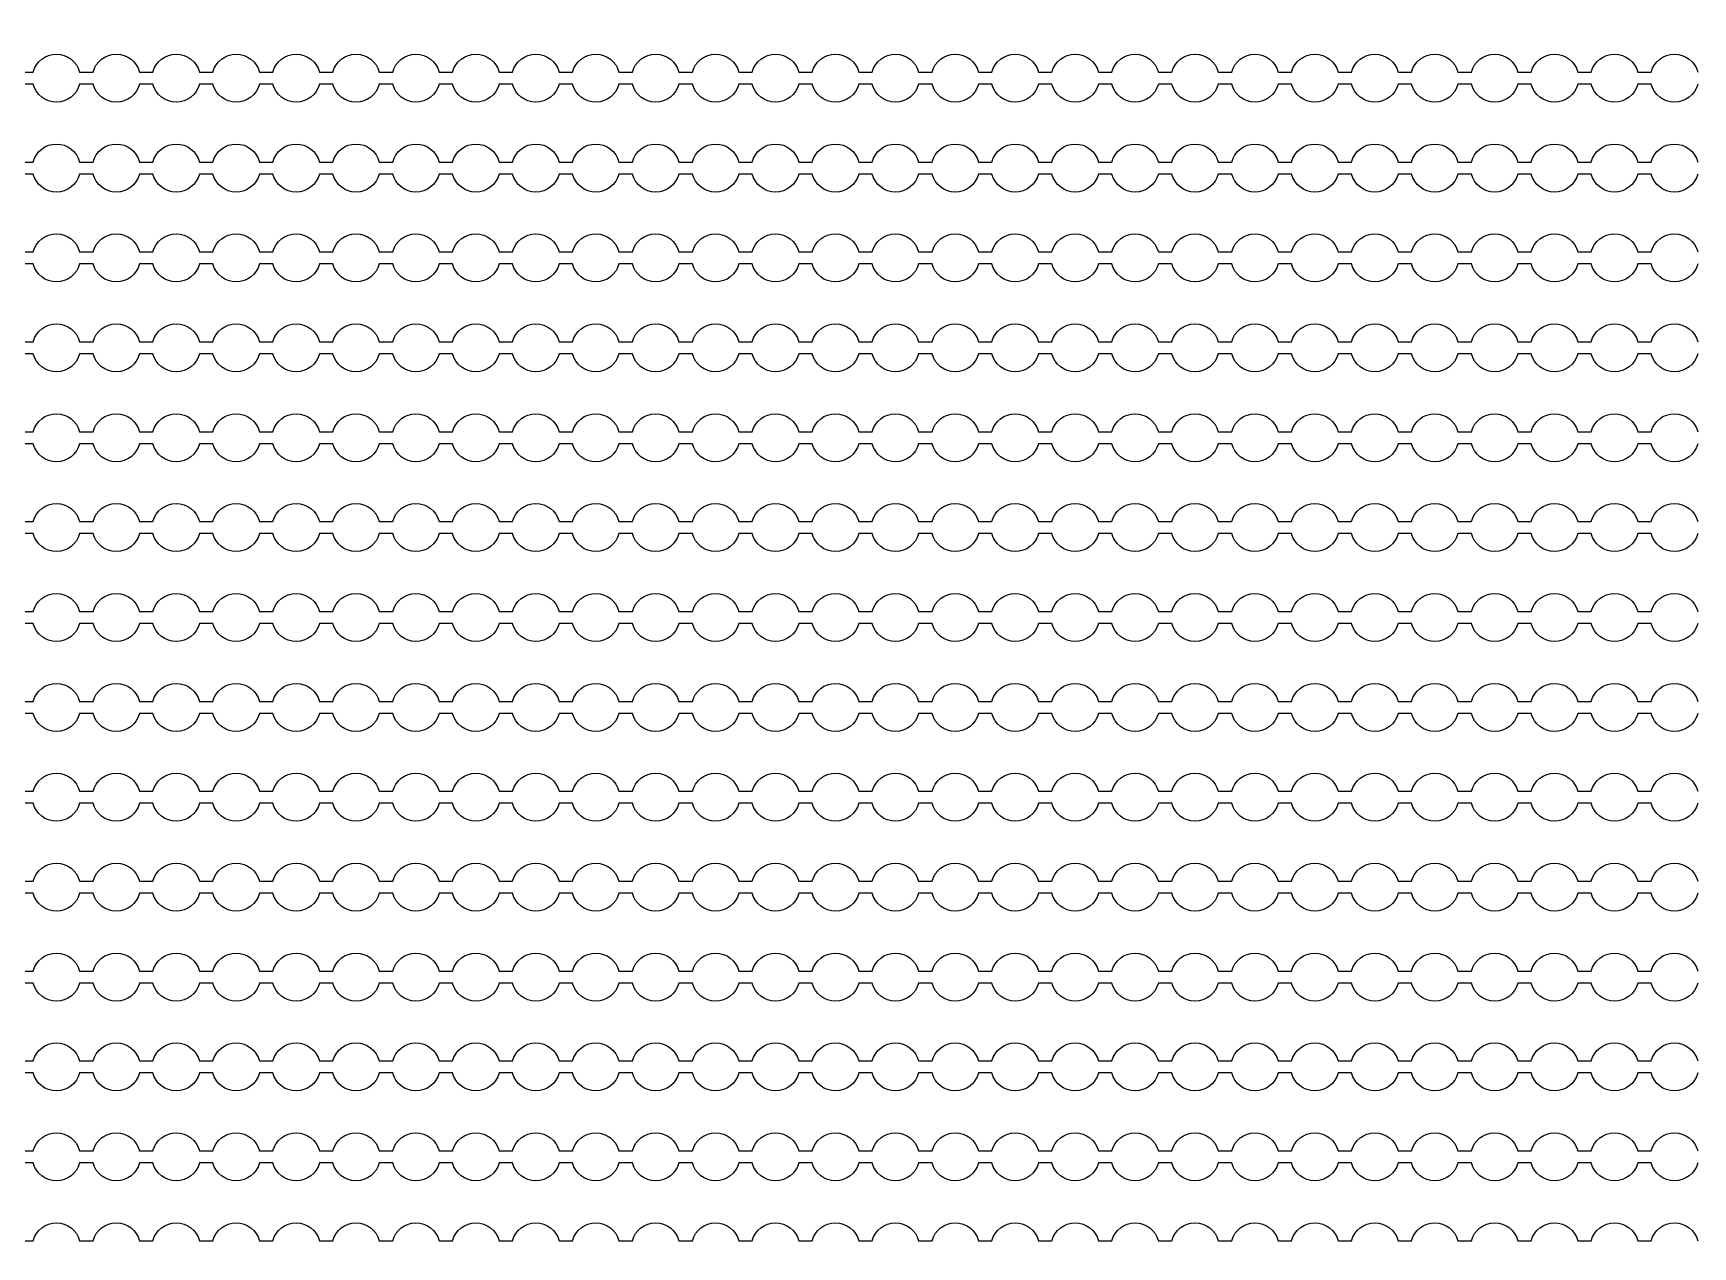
# Model space of a CAD drawing. Extents: x 4056 to 105656, y 4120 to 105720.
# Drawn here: x 65508 to 66892, y 58034 to 59046 of the extents above; entities that cross this region are included whole.
import ezdxf

# ---------------------------------------------------------------- set-up
doc = ezdxf.new("R2010")
doc.units = 13
doc.header["$MEASUREMENT"] = 0
doc.layers.add('Main Layer', color=7, linetype='Continuous', lineweight=0)

msp = doc.modelspace()

# ---------------------------------------------------------------- linework, layer by layer
for points in [[(65496.5, 59013.9), (65507.7, 59013.9, -0.774597), (65546.5, 59013.9), (65557.7, 59013.9, -0.774597), (65596.5, 59013.9), (65607.7, 59013.9, -0.774597), (65646.5, 59013.9), (65657.7, 59013.9, -0.774597), (65696.5, 59013.9), (65707.7, 59013.9, -0.774597), (65746.5, 59013.9), (65757.7, 59013.9, -0.774597), (65796.5, 59013.9), (65807.7, 59013.9, -0.774597), (65846.5, 59013.9), (65857.7, 59013.9, -0.774597), (65896.5, 59013.9), (65907.7, 59013.9, -0.774597), (65946.5, 59013.9), (65957.7, 59013.9, -0.774597), (65996.5, 59013.9), (66007.7, 59013.9, -0.774597), (66046.5, 59013.9), (66057.7, 59013.9, -0.774597), (66096.5, 59013.9), (66107.7, 59013.9, -0.774597), (66146.5, 59013.9), (66157.7, 59013.9, -0.774597), (66196.5, 59013.9), (66207.7, 59013.9, -0.774597), (66246.5, 59013.9), (66257.7, 59013.9, -0.774597), (66296.5, 59013.9), (66307.7, 59013.9, -0.774597), (66346.5, 59013.9), (66357.7, 59013.9, -0.774597), (66396.5, 59013.9), (66407.7, 59013.9, -0.774597), (66446.5, 59013.9), (66457.7, 59013.9, -0.774597), (66496.5, 59013.9), (66507.7, 59013.9, -0.774597), (66546.5, 59013.9), (66557.7, 59013.9, -0.774597), (66596.5, 59013.9), (66607.7, 59013.9, -0.774597), (66646.5, 59013.9), (66657.7, 59013.9, -0.774597), (66696.5, 59013.9), (66707.7, 59013.9, -0.774597), (66746.5, 59013.9), (66757.7, 59013.9, -0.774597), (66796.5, 59013.9), (66807.7, 59013.9, -0.774597), (66846.5, 59013.9), (66857.7, 59013.9, -0.774597), (66896.5, 59013.9)], [(66896.5, 59003.9, -0.774597), (66857.7, 59003.9), (66846.5, 59003.9, -0.774597), (66807.7, 59003.9), (66796.5, 59003.9, -0.774597), (66757.7, 59003.9), (66746.5, 59003.9, -0.774597), (66707.7, 59003.9), (66696.5, 59003.9, -0.774597), (66657.7, 59003.9), (66646.5, 59003.9, -0.774597), (66607.7, 59003.9), (66596.5, 59003.9, -0.774597), (66557.7, 59003.9), (66546.5, 59003.9, -0.774597), (66507.7, 59003.9), (66496.5, 59003.9, -0.774597), (66457.7, 59003.9), (66446.5, 59003.9, -0.774597), (66407.7, 59003.9), (66396.5, 59003.9, -0.774597), (66357.7, 59003.9), (66346.5, 59003.9, -0.774597), (66307.7, 59003.9), (66296.5, 59003.9, -0.774597), (66257.7, 59003.9), (66246.5, 59003.9, -0.774597), (66207.7, 59003.9), (66196.5, 59003.9, -0.774597), (66157.7, 59003.9), (66146.5, 59003.9, -0.774597), (66107.7, 59003.9), (66096.5, 59003.9, -0.774597), (66057.7, 59003.9), (66046.5, 59003.9, -0.774597), (66007.7, 59003.9), (65996.5, 59003.9, -0.774597), (65957.7, 59003.9), (65946.5, 59003.9, -0.774597), (65907.7, 59003.9), (65896.5, 59003.9, -0.774597), (65857.7, 59003.9), (65846.5, 59003.9, -0.774597), (65807.7, 59003.9), (65796.5, 59003.9, -0.774597), (65757.7, 59003.9), (65746.5, 59003.9, -0.774597), (65707.7, 59003.9), (65696.5, 59003.9, -0.774597), (65657.7, 59003.9), (65646.5, 59003.9, -0.774597), (65607.7, 59003.9), (65596.5, 59003.9, -0.774597), (65557.7, 59003.9), (65546.5, 59003.9, -0.774597), (65507.7, 59003.9), (65496.5, 59003.9, -0.774597)], [(65496.5, 58938.9), (65507.7, 58938.9, -0.774597), (65546.5, 58938.9), (65557.7, 58938.9, -0.774597), (65596.5, 58938.9), (65607.7, 58938.9, -0.774597), (65646.5, 58938.9), (65657.7, 58938.9, -0.774597), (65696.5, 58938.9), (65707.7, 58938.9, -0.774597), (65746.5, 58938.9), (65757.7, 58938.9, -0.774597), (65796.5, 58938.9), (65807.7, 58938.9, -0.774597), (65846.5, 58938.9), (65857.7, 58938.9, -0.774597), (65896.5, 58938.9), (65907.7, 58938.9, -0.774597), (65946.5, 58938.9), (65957.7, 58938.9, -0.774597), (65996.5, 58938.9), (66007.7, 58938.9, -0.774597), (66046.5, 58938.9), (66057.7, 58938.9, -0.774597), (66096.5, 58938.9), (66107.7, 58938.9, -0.774597), (66146.5, 58938.9), (66157.7, 58938.9, -0.774597), (66196.5, 58938.9), (66207.7, 58938.9, -0.774597), (66246.5, 58938.9), (66257.7, 58938.9, -0.774597), (66296.5, 58938.9), (66307.7, 58938.9, -0.774597), (66346.5, 58938.9), (66357.7, 58938.9, -0.774597), (66396.5, 58938.9), (66407.7, 58938.9, -0.774597), (66446.5, 58938.9), (66457.7, 58938.9, -0.774597), (66496.5, 58938.9), (66507.7, 58938.9, -0.774597), (66546.5, 58938.9), (66557.7, 58938.9, -0.774597), (66596.5, 58938.9), (66607.7, 58938.9, -0.774597), (66646.5, 58938.9), (66657.7, 58938.9, -0.774597), (66696.5, 58938.9), (66707.7, 58938.9, -0.774597), (66746.5, 58938.9), (66757.7, 58938.9, -0.774597), (66796.5, 58938.9), (66807.7, 58938.9, -0.774597), (66846.5, 58938.9), (66857.7, 58938.9, -0.774597), (66896.5, 58938.9)], [(66896.5, 58928.9, -0.774597), (66857.7, 58928.9), (66846.5, 58928.9, -0.774597), (66807.7, 58928.9), (66796.5, 58928.9, -0.774597), (66757.7, 58928.9), (66746.5, 58928.9, -0.774597), (66707.7, 58928.9), (66696.5, 58928.9, -0.774597), (66657.7, 58928.9), (66646.5, 58928.9, -0.774597), (66607.7, 58928.9), (66596.5, 58928.9, -0.774597), (66557.7, 58928.9), (66546.5, 58928.9, -0.774597), (66507.7, 58928.9), (66496.5, 58928.9, -0.774597), (66457.7, 58928.9), (66446.5, 58928.9, -0.774597), (66407.7, 58928.9), (66396.5, 58928.9, -0.774597), (66357.7, 58928.9), (66346.5, 58928.9, -0.774597), (66307.7, 58928.9), (66296.5, 58928.9, -0.774597), (66257.7, 58928.9), (66246.5, 58928.9, -0.774597), (66207.7, 58928.9), (66196.5, 58928.9, -0.774597), (66157.7, 58928.9), (66146.5, 58928.9, -0.774597), (66107.7, 58928.9), (66096.5, 58928.9, -0.774597), (66057.7, 58928.9), (66046.5, 58928.9, -0.774597), (66007.7, 58928.9), (65996.5, 58928.9, -0.774597), (65957.7, 58928.9), (65946.5, 58928.9, -0.774597), (65907.7, 58928.9), (65896.5, 58928.9, -0.774597), (65857.7, 58928.9), (65846.5, 58928.9, -0.774597), (65807.7, 58928.9), (65796.5, 58928.9, -0.774597), (65757.7, 58928.9), (65746.5, 58928.9, -0.774597), (65707.7, 58928.9), (65696.5, 58928.9, -0.774597), (65657.7, 58928.9), (65646.5, 58928.9, -0.774597), (65607.7, 58928.9), (65596.5, 58928.9, -0.774597), (65557.7, 58928.9), (65546.5, 58928.9, -0.774597), (65507.7, 58928.9), (65496.5, 58928.9, -0.774597)], [(65496.5, 58863.9), (65507.7, 58863.9, -0.774597), (65546.5, 58863.9), (65557.7, 58863.9, -0.774597), (65596.5, 58863.9), (65607.7, 58863.9, -0.774597), (65646.5, 58863.9), (65657.7, 58863.9, -0.774597), (65696.5, 58863.9), (65707.7, 58863.9, -0.774597), (65746.5, 58863.9), (65757.7, 58863.9, -0.774597), (65796.5, 58863.9), (65807.7, 58863.9, -0.774597), (65846.5, 58863.9), (65857.7, 58863.9, -0.774597), (65896.5, 58863.9), (65907.7, 58863.9, -0.774597), (65946.5, 58863.9), (65957.7, 58863.9, -0.774597), (65996.5, 58863.9), (66007.7, 58863.9, -0.774597), (66046.5, 58863.9), (66057.7, 58863.9, -0.774597), (66096.5, 58863.9), (66107.7, 58863.9, -0.774597), (66146.5, 58863.9), (66157.7, 58863.9, -0.774597), (66196.5, 58863.9), (66207.7, 58863.9, -0.774597), (66246.5, 58863.9), (66257.7, 58863.9, -0.774597), (66296.5, 58863.9), (66307.7, 58863.9, -0.774597), (66346.5, 58863.9), (66357.7, 58863.9, -0.774597), (66396.5, 58863.9), (66407.7, 58863.9, -0.774597), (66446.5, 58863.9), (66457.7, 58863.9, -0.774597), (66496.5, 58863.9), (66507.7, 58863.9, -0.774597), (66546.5, 58863.9), (66557.7, 58863.9, -0.774597), (66596.5, 58863.9), (66607.7, 58863.9, -0.774597), (66646.5, 58863.9), (66657.7, 58863.9, -0.774597), (66696.5, 58863.9), (66707.7, 58863.9, -0.774597), (66746.5, 58863.9), (66757.7, 58863.9, -0.774597), (66796.5, 58863.9), (66807.7, 58863.9, -0.774597), (66846.5, 58863.9), (66857.7, 58863.9, -0.774597), (66896.5, 58863.9)], [(66896.5, 58853.9, -0.774597), (66857.7, 58853.9), (66846.5, 58853.9, -0.774597), (66807.7, 58853.9), (66796.5, 58853.9, -0.774597), (66757.7, 58853.9), (66746.5, 58853.9, -0.774597), (66707.7, 58853.9), (66696.5, 58853.9, -0.774597), (66657.7, 58853.9), (66646.5, 58853.9, -0.774597), (66607.7, 58853.9), (66596.5, 58853.9, -0.774597), (66557.7, 58853.9), (66546.5, 58853.9, -0.774597), (66507.7, 58853.9), (66496.5, 58853.9, -0.774597), (66457.7, 58853.9), (66446.5, 58853.9, -0.774597), (66407.7, 58853.9), (66396.5, 58853.9, -0.774597), (66357.7, 58853.9), (66346.5, 58853.9, -0.774597), (66307.7, 58853.9), (66296.5, 58853.9, -0.774597), (66257.7, 58853.9), (66246.5, 58853.9, -0.774597), (66207.7, 58853.9), (66196.5, 58853.9, -0.774597), (66157.7, 58853.9), (66146.5, 58853.9, -0.774597), (66107.7, 58853.9), (66096.5, 58853.9, -0.774597), (66057.7, 58853.9), (66046.5, 58853.9, -0.774597), (66007.7, 58853.9), (65996.5, 58853.9, -0.774597), (65957.7, 58853.9), (65946.5, 58853.9, -0.774597), (65907.7, 58853.9), (65896.5, 58853.9, -0.774597), (65857.7, 58853.9), (65846.5, 58853.9, -0.774597), (65807.7, 58853.9), (65796.5, 58853.9, -0.774597), (65757.7, 58853.9), (65746.5, 58853.9, -0.774597), (65707.7, 58853.9), (65696.5, 58853.9, -0.774597), (65657.7, 58853.9), (65646.5, 58853.9, -0.774597), (65607.7, 58853.9), (65596.5, 58853.9, -0.774597), (65557.7, 58853.9), (65546.5, 58853.9, -0.774597), (65507.7, 58853.9), (65496.5, 58853.9, -0.774597)], [(65496.5, 58788.9), (65507.7, 58788.9, -0.774597), (65546.5, 58788.9), (65557.7, 58788.9, -0.774597), (65596.5, 58788.9), (65607.7, 58788.9, -0.774597), (65646.5, 58788.9), (65657.7, 58788.9, -0.774597), (65696.5, 58788.9), (65707.7, 58788.9, -0.774597), (65746.5, 58788.9), (65757.7, 58788.9, -0.774597), (65796.5, 58788.9), (65807.7, 58788.9, -0.774597), (65846.5, 58788.9), (65857.7, 58788.9, -0.774597), (65896.5, 58788.9), (65907.7, 58788.9, -0.774597), (65946.5, 58788.9), (65957.7, 58788.9, -0.774597), (65996.5, 58788.9), (66007.7, 58788.9, -0.774597), (66046.5, 58788.9), (66057.7, 58788.9, -0.774597), (66096.5, 58788.9), (66107.7, 58788.9, -0.774597), (66146.5, 58788.9), (66157.7, 58788.9, -0.774597), (66196.5, 58788.9), (66207.7, 58788.9, -0.774597), (66246.5, 58788.9), (66257.7, 58788.9, -0.774597), (66296.5, 58788.9), (66307.7, 58788.9, -0.774597), (66346.5, 58788.9), (66357.7, 58788.9, -0.774597), (66396.5, 58788.9), (66407.7, 58788.9, -0.774597), (66446.5, 58788.9), (66457.7, 58788.9, -0.774597), (66496.5, 58788.9), (66507.7, 58788.9, -0.774597), (66546.5, 58788.9), (66557.7, 58788.9, -0.774597), (66596.5, 58788.9), (66607.7, 58788.9, -0.774597), (66646.5, 58788.9), (66657.7, 58788.9, -0.774597), (66696.5, 58788.9), (66707.7, 58788.9, -0.774597), (66746.5, 58788.9), (66757.7, 58788.9, -0.774597), (66796.5, 58788.9), (66807.7, 58788.9, -0.774597), (66846.5, 58788.9), (66857.7, 58788.9, -0.774597), (66896.5, 58788.9)], [(66896.5, 58778.9, -0.774597), (66857.7, 58778.9), (66846.5, 58778.9, -0.774597), (66807.7, 58778.9), (66796.5, 58778.9, -0.774597), (66757.7, 58778.9), (66746.5, 58778.9, -0.774597), (66707.7, 58778.9), (66696.5, 58778.9, -0.774597), (66657.7, 58778.9), (66646.5, 58778.9, -0.774597), (66607.7, 58778.9), (66596.5, 58778.9, -0.774597), (66557.7, 58778.9), (66546.5, 58778.9, -0.774597), (66507.7, 58778.9), (66496.5, 58778.9, -0.774597), (66457.7, 58778.9), (66446.5, 58778.9, -0.774597), (66407.7, 58778.9), (66396.5, 58778.9, -0.774597), (66357.7, 58778.9), (66346.5, 58778.9, -0.774597), (66307.7, 58778.9), (66296.5, 58778.9, -0.774597), (66257.7, 58778.9), (66246.5, 58778.9, -0.774597), (66207.7, 58778.9), (66196.5, 58778.9, -0.774597), (66157.7, 58778.9), (66146.5, 58778.9, -0.774597), (66107.7, 58778.9), (66096.5, 58778.9, -0.774597), (66057.7, 58778.9), (66046.5, 58778.9, -0.774597), (66007.7, 58778.9), (65996.5, 58778.9, -0.774597), (65957.7, 58778.9), (65946.5, 58778.9, -0.774597), (65907.7, 58778.9), (65896.5, 58778.9, -0.774597), (65857.7, 58778.9), (65846.5, 58778.9, -0.774597), (65807.7, 58778.9), (65796.5, 58778.9, -0.774597), (65757.7, 58778.9), (65746.5, 58778.9, -0.774597), (65707.7, 58778.9), (65696.5, 58778.9, -0.774597), (65657.7, 58778.9), (65646.5, 58778.9, -0.774597), (65607.7, 58778.9), (65596.5, 58778.9, -0.774597), (65557.7, 58778.9), (65546.5, 58778.9, -0.774597), (65507.7, 58778.9), (65496.5, 58778.9, -0.774597)], [(65496.5, 58713.9), (65507.7, 58713.9, -0.774597), (65546.5, 58713.9), (65557.7, 58713.9, -0.774597), (65596.5, 58713.9), (65607.7, 58713.9, -0.774597), (65646.5, 58713.9), (65657.7, 58713.9, -0.774597), (65696.5, 58713.9), (65707.7, 58713.9, -0.774597), (65746.5, 58713.9), (65757.7, 58713.9, -0.774597), (65796.5, 58713.9), (65807.7, 58713.9, -0.774597), (65846.5, 58713.9), (65857.7, 58713.9, -0.774597), (65896.5, 58713.9), (65907.7, 58713.9, -0.774597), (65946.5, 58713.9), (65957.7, 58713.9, -0.774597), (65996.5, 58713.9), (66007.7, 58713.9, -0.774597), (66046.5, 58713.9), (66057.7, 58713.9, -0.774597), (66096.5, 58713.9), (66107.7, 58713.9, -0.774597), (66146.5, 58713.9), (66157.7, 58713.9, -0.774597), (66196.5, 58713.9), (66207.7, 58713.9, -0.774597), (66246.5, 58713.9), (66257.7, 58713.9, -0.774597), (66296.5, 58713.9), (66307.7, 58713.9, -0.774597), (66346.5, 58713.9), (66357.7, 58713.9, -0.774597), (66396.5, 58713.9), (66407.7, 58713.9, -0.774597), (66446.5, 58713.9), (66457.7, 58713.9, -0.774597), (66496.5, 58713.9), (66507.7, 58713.9, -0.774597), (66546.5, 58713.9), (66557.7, 58713.9, -0.774597), (66596.5, 58713.9), (66607.7, 58713.9, -0.774597), (66646.5, 58713.9), (66657.7, 58713.9, -0.774597), (66696.5, 58713.9), (66707.7, 58713.9, -0.774597), (66746.5, 58713.9), (66757.7, 58713.9, -0.774597), (66796.5, 58713.9), (66807.7, 58713.9, -0.774597), (66846.5, 58713.9), (66857.7, 58713.9, -0.774597), (66896.5, 58713.9)], [(66896.5, 58703.9, -0.774597), (66857.7, 58703.9), (66846.5, 58703.9, -0.774597), (66807.7, 58703.9), (66796.5, 58703.9, -0.774597), (66757.7, 58703.9), (66746.5, 58703.9, -0.774597), (66707.7, 58703.9), (66696.5, 58703.9, -0.774597), (66657.7, 58703.9), (66646.5, 58703.9, -0.774597), (66607.7, 58703.9), (66596.5, 58703.9, -0.774597), (66557.7, 58703.9), (66546.5, 58703.9, -0.774597), (66507.7, 58703.9), (66496.5, 58703.9, -0.774597), (66457.7, 58703.9), (66446.5, 58703.9, -0.774597), (66407.7, 58703.9), (66396.5, 58703.9, -0.774597), (66357.7, 58703.9), (66346.5, 58703.9, -0.774597), (66307.7, 58703.9), (66296.5, 58703.9, -0.774597), (66257.7, 58703.9), (66246.5, 58703.9, -0.774597), (66207.7, 58703.9), (66196.5, 58703.9, -0.774597), (66157.7, 58703.9), (66146.5, 58703.9, -0.774597), (66107.7, 58703.9), (66096.5, 58703.9, -0.774597), (66057.7, 58703.9), (66046.5, 58703.9, -0.774597), (66007.7, 58703.9), (65996.5, 58703.9, -0.774597), (65957.7, 58703.9), (65946.5, 58703.9, -0.774597), (65907.7, 58703.9), (65896.5, 58703.9, -0.774597), (65857.7, 58703.9), (65846.5, 58703.9, -0.774597), (65807.7, 58703.9), (65796.5, 58703.9, -0.774597), (65757.7, 58703.9), (65746.5, 58703.9, -0.774597), (65707.7, 58703.9), (65696.5, 58703.9, -0.774597), (65657.7, 58703.9), (65646.5, 58703.9, -0.774597), (65607.7, 58703.9), (65596.5, 58703.9, -0.774597), (65557.7, 58703.9), (65546.5, 58703.9, -0.774597), (65507.7, 58703.9), (65496.5, 58703.9, -0.774597)], [(65496.5, 58638.9), (65507.7, 58638.9, -0.774597), (65546.5, 58638.9), (65557.7, 58638.9, -0.774597), (65596.5, 58638.9), (65607.7, 58638.9, -0.774597), (65646.5, 58638.9), (65657.7, 58638.9, -0.774597), (65696.5, 58638.9), (65707.7, 58638.9, -0.774597), (65746.5, 58638.9), (65757.7, 58638.9, -0.774597), (65796.5, 58638.9), (65807.7, 58638.9, -0.774597), (65846.5, 58638.9), (65857.7, 58638.9, -0.774597), (65896.5, 58638.9), (65907.7, 58638.9, -0.774597), (65946.5, 58638.9), (65957.7, 58638.9, -0.774597), (65996.5, 58638.9), (66007.7, 58638.9, -0.774597), (66046.5, 58638.9), (66057.7, 58638.9, -0.774597), (66096.5, 58638.9), (66107.7, 58638.9, -0.774597), (66146.5, 58638.9), (66157.7, 58638.9, -0.774597), (66196.5, 58638.9), (66207.7, 58638.9, -0.774597), (66246.5, 58638.9), (66257.7, 58638.9, -0.774597), (66296.5, 58638.9), (66307.7, 58638.9, -0.774597), (66346.5, 58638.9), (66357.7, 58638.9, -0.774597), (66396.5, 58638.9), (66407.7, 58638.9, -0.774597), (66446.5, 58638.9), (66457.7, 58638.9, -0.774597), (66496.5, 58638.9), (66507.7, 58638.9, -0.774597), (66546.5, 58638.9), (66557.7, 58638.9, -0.774597), (66596.5, 58638.9), (66607.7, 58638.9, -0.774597), (66646.5, 58638.9), (66657.7, 58638.9, -0.774597), (66696.5, 58638.9), (66707.7, 58638.9, -0.774597), (66746.5, 58638.9), (66757.7, 58638.9, -0.774597), (66796.5, 58638.9), (66807.7, 58638.9, -0.774597), (66846.5, 58638.9), (66857.7, 58638.9, -0.774597), (66896.5, 58638.9)], [(66896.5, 58628.9, -0.774597), (66857.7, 58628.9), (66846.5, 58628.9, -0.774597), (66807.7, 58628.9), (66796.5, 58628.9, -0.774597), (66757.7, 58628.9), (66746.5, 58628.9, -0.774597), (66707.7, 58628.9), (66696.5, 58628.9, -0.774597), (66657.7, 58628.9), (66646.5, 58628.9, -0.774597), (66607.7, 58628.9), (66596.5, 58628.9, -0.774597), (66557.7, 58628.9), (66546.5, 58628.9, -0.774597), (66507.7, 58628.9), (66496.5, 58628.9, -0.774597), (66457.7, 58628.9), (66446.5, 58628.9, -0.774597), (66407.7, 58628.9), (66396.5, 58628.9, -0.774597), (66357.7, 58628.9), (66346.5, 58628.9, -0.774597), (66307.7, 58628.9), (66296.5, 58628.9, -0.774597), (66257.7, 58628.9), (66246.5, 58628.9, -0.774597), (66207.7, 58628.9), (66196.5, 58628.9, -0.774597), (66157.7, 58628.9), (66146.5, 58628.9, -0.774597), (66107.7, 58628.9), (66096.5, 58628.9, -0.774597), (66057.7, 58628.9), (66046.5, 58628.9, -0.774597), (66007.7, 58628.9), (65996.5, 58628.9, -0.774597), (65957.7, 58628.9), (65946.5, 58628.9, -0.774597), (65907.7, 58628.9), (65896.5, 58628.9, -0.774597), (65857.7, 58628.9), (65846.5, 58628.9, -0.774597), (65807.7, 58628.9), (65796.5, 58628.9, -0.774597), (65757.7, 58628.9), (65746.5, 58628.9, -0.774597), (65707.7, 58628.9), (65696.5, 58628.9, -0.774597), (65657.7, 58628.9), (65646.5, 58628.9, -0.774597), (65607.7, 58628.9), (65596.5, 58628.9, -0.774597), (65557.7, 58628.9), (65546.5, 58628.9, -0.774597), (65507.7, 58628.9), (65496.5, 58628.9, -0.774597)], [(65496.5, 58563.9), (65507.7, 58563.9, -0.774597), (65546.5, 58563.9), (65557.7, 58563.9, -0.774597), (65596.5, 58563.9), (65607.7, 58563.9, -0.774597), (65646.5, 58563.9), (65657.7, 58563.9, -0.774597), (65696.5, 58563.9), (65707.7, 58563.9, -0.774597), (65746.5, 58563.9), (65757.7, 58563.9, -0.774597), (65796.5, 58563.9), (65807.7, 58563.9, -0.774597), (65846.5, 58563.9), (65857.7, 58563.9, -0.774597), (65896.5, 58563.9), (65907.7, 58563.9, -0.774597), (65946.5, 58563.9), (65957.7, 58563.9, -0.774597), (65996.5, 58563.9), (66007.7, 58563.9, -0.774597), (66046.5, 58563.9), (66057.7, 58563.9, -0.774597), (66096.5, 58563.9), (66107.7, 58563.9, -0.774597), (66146.5, 58563.9), (66157.7, 58563.9, -0.774597), (66196.5, 58563.9), (66207.7, 58563.9, -0.774597), (66246.5, 58563.9), (66257.7, 58563.9, -0.774597), (66296.5, 58563.9), (66307.7, 58563.9, -0.774597), (66346.5, 58563.9), (66357.7, 58563.9, -0.774597), (66396.5, 58563.9), (66407.7, 58563.9, -0.774597), (66446.5, 58563.9), (66457.7, 58563.9, -0.774597), (66496.5, 58563.9), (66507.7, 58563.9, -0.774597), (66546.5, 58563.9), (66557.7, 58563.9, -0.774597), (66596.5, 58563.9), (66607.7, 58563.9, -0.774597), (66646.5, 58563.9), (66657.7, 58563.9, -0.774597), (66696.5, 58563.9), (66707.7, 58563.9, -0.774597), (66746.5, 58563.9), (66757.7, 58563.9, -0.774597), (66796.5, 58563.9), (66807.7, 58563.9, -0.774597), (66846.5, 58563.9), (66857.7, 58563.9, -0.774597), (66896.5, 58563.9)], [(66896.5, 58553.9, -0.774597), (66857.7, 58553.9), (66846.5, 58553.9, -0.774597), (66807.7, 58553.9), (66796.5, 58553.9, -0.774597), (66757.7, 58553.9), (66746.5, 58553.9, -0.774597), (66707.7, 58553.9), (66696.5, 58553.9, -0.774597), (66657.7, 58553.9), (66646.5, 58553.9, -0.774597), (66607.7, 58553.9), (66596.5, 58553.9, -0.774597), (66557.7, 58553.9), (66546.5, 58553.9, -0.774597), (66507.7, 58553.9), (66496.5, 58553.9, -0.774597), (66457.7, 58553.9), (66446.5, 58553.9, -0.774597), (66407.7, 58553.9), (66396.5, 58553.9, -0.774597), (66357.7, 58553.9), (66346.5, 58553.9, -0.774597), (66307.7, 58553.9), (66296.5, 58553.9, -0.774597), (66257.7, 58553.9), (66246.5, 58553.9, -0.774597), (66207.7, 58553.9), (66196.5, 58553.9, -0.774597), (66157.7, 58553.9), (66146.5, 58553.9, -0.774597), (66107.7, 58553.9), (66096.5, 58553.9, -0.774597), (66057.7, 58553.9), (66046.5, 58553.9, -0.774597), (66007.7, 58553.9), (65996.5, 58553.9, -0.774597), (65957.7, 58553.9), (65946.5, 58553.9, -0.774597), (65907.7, 58553.9), (65896.5, 58553.9, -0.774597), (65857.7, 58553.9), (65846.5, 58553.9, -0.774597), (65807.7, 58553.9), (65796.5, 58553.9, -0.774597), (65757.7, 58553.9), (65746.5, 58553.9, -0.774597), (65707.7, 58553.9), (65696.5, 58553.9, -0.774597), (65657.7, 58553.9), (65646.5, 58553.9, -0.774597), (65607.7, 58553.9), (65596.5, 58553.9, -0.774597), (65557.7, 58553.9), (65546.5, 58553.9, -0.774597), (65507.7, 58553.9), (65496.5, 58553.9, -0.774597)], [(65496.5, 58488.9), (65507.7, 58488.9, -0.774597), (65546.5, 58488.9), (65557.7, 58488.9, -0.774597), (65596.5, 58488.9), (65607.7, 58488.9, -0.774597), (65646.5, 58488.9), (65657.7, 58488.9, -0.774597), (65696.5, 58488.9), (65707.7, 58488.9, -0.774597), (65746.5, 58488.9), (65757.7, 58488.9, -0.774597), (65796.5, 58488.9), (65807.7, 58488.9, -0.774597), (65846.5, 58488.9), (65857.7, 58488.9, -0.774597), (65896.5, 58488.9), (65907.7, 58488.9, -0.774597), (65946.5, 58488.9), (65957.7, 58488.9, -0.774597), (65996.5, 58488.9), (66007.7, 58488.9, -0.774597), (66046.5, 58488.9), (66057.7, 58488.9, -0.774597), (66096.5, 58488.9), (66107.7, 58488.9, -0.774597), (66146.5, 58488.9), (66157.7, 58488.9, -0.774597), (66196.5, 58488.9), (66207.7, 58488.9, -0.774597), (66246.5, 58488.9), (66257.7, 58488.9, -0.774597), (66296.5, 58488.9), (66307.7, 58488.9, -0.774597), (66346.5, 58488.9), (66357.7, 58488.9, -0.774597), (66396.5, 58488.9), (66407.7, 58488.9, -0.774597), (66446.5, 58488.9), (66457.7, 58488.9, -0.774597), (66496.5, 58488.9), (66507.7, 58488.9, -0.774597), (66546.5, 58488.9), (66557.7, 58488.9, -0.774597), (66596.5, 58488.9), (66607.7, 58488.9, -0.774597), (66646.5, 58488.9), (66657.7, 58488.9, -0.774597), (66696.5, 58488.9), (66707.7, 58488.9, -0.774597), (66746.5, 58488.9), (66757.7, 58488.9, -0.774597), (66796.5, 58488.9), (66807.7, 58488.9, -0.774597), (66846.5, 58488.9), (66857.7, 58488.9, -0.774597), (66896.5, 58488.9)], [(66896.5, 58478.9, -0.774597), (66857.7, 58478.9), (66846.5, 58478.9, -0.774597), (66807.7, 58478.9), (66796.5, 58478.9, -0.774597), (66757.7, 58478.9), (66746.5, 58478.9, -0.774597), (66707.7, 58478.9), (66696.5, 58478.9, -0.774597), (66657.7, 58478.9), (66646.5, 58478.9, -0.774597), (66607.7, 58478.9), (66596.5, 58478.9, -0.774597), (66557.7, 58478.9), (66546.5, 58478.9, -0.774597), (66507.7, 58478.9), (66496.5, 58478.9, -0.774597), (66457.7, 58478.9), (66446.5, 58478.9, -0.774597), (66407.7, 58478.9), (66396.5, 58478.9, -0.774597), (66357.7, 58478.9), (66346.5, 58478.9, -0.774597), (66307.7, 58478.9), (66296.5, 58478.9, -0.774597), (66257.7, 58478.9), (66246.5, 58478.9, -0.774597), (66207.7, 58478.9), (66196.5, 58478.9, -0.774597), (66157.7, 58478.9), (66146.5, 58478.9, -0.774597), (66107.7, 58478.9), (66096.5, 58478.9, -0.774597), (66057.7, 58478.9), (66046.5, 58478.9, -0.774597), (66007.7, 58478.9), (65996.5, 58478.9, -0.774597), (65957.7, 58478.9), (65946.5, 58478.9, -0.774597), (65907.7, 58478.9), (65896.5, 58478.9, -0.774597), (65857.7, 58478.9), (65846.5, 58478.9, -0.774597), (65807.7, 58478.9), (65796.5, 58478.9, -0.774597), (65757.7, 58478.9), (65746.5, 58478.9, -0.774597), (65707.7, 58478.9), (65696.5, 58478.9, -0.774597), (65657.7, 58478.9), (65646.5, 58478.9, -0.774597), (65607.7, 58478.9), (65596.5, 58478.9, -0.774597), (65557.7, 58478.9), (65546.5, 58478.9, -0.774597), (65507.7, 58478.9), (65496.5, 58478.9, -0.774597)], [(65496.5, 58413.9), (65507.7, 58413.9, -0.774597), (65546.5, 58413.9), (65557.7, 58413.9, -0.774597), (65596.5, 58413.9), (65607.7, 58413.9, -0.774597), (65646.5, 58413.9), (65657.7, 58413.9, -0.774597), (65696.5, 58413.9), (65707.7, 58413.9, -0.774597), (65746.5, 58413.9), (65757.7, 58413.9, -0.774597), (65796.5, 58413.9), (65807.7, 58413.9, -0.774597), (65846.5, 58413.9), (65857.7, 58413.9, -0.774597), (65896.5, 58413.9), (65907.7, 58413.9, -0.774597), (65946.5, 58413.9), (65957.7, 58413.9, -0.774597), (65996.5, 58413.9), (66007.7, 58413.9, -0.774597), (66046.5, 58413.9), (66057.7, 58413.9, -0.774597), (66096.5, 58413.9), (66107.7, 58413.9, -0.774597), (66146.5, 58413.9), (66157.7, 58413.9, -0.774597), (66196.5, 58413.9), (66207.7, 58413.9, -0.774597), (66246.5, 58413.9), (66257.7, 58413.9, -0.774597), (66296.5, 58413.9), (66307.7, 58413.9, -0.774597), (66346.5, 58413.9), (66357.7, 58413.9, -0.774597), (66396.5, 58413.9), (66407.7, 58413.9, -0.774597), (66446.5, 58413.9), (66457.7, 58413.9, -0.774597), (66496.5, 58413.9), (66507.7, 58413.9, -0.774597), (66546.5, 58413.9), (66557.7, 58413.9, -0.774597), (66596.5, 58413.9), (66607.7, 58413.9, -0.774597), (66646.5, 58413.9), (66657.7, 58413.9, -0.774597), (66696.5, 58413.9), (66707.7, 58413.9, -0.774597), (66746.5, 58413.9), (66757.7, 58413.9, -0.774597), (66796.5, 58413.9), (66807.7, 58413.9, -0.774597), (66846.5, 58413.9), (66857.7, 58413.9, -0.774597), (66896.5, 58413.9)], [(66896.5, 58403.9, -0.774597), (66857.7, 58403.9), (66846.5, 58403.9, -0.774597), (66807.7, 58403.9), (66796.5, 58403.9, -0.774597), (66757.7, 58403.9), (66746.5, 58403.9, -0.774597), (66707.7, 58403.9), (66696.5, 58403.9, -0.774597), (66657.7, 58403.9), (66646.5, 58403.9, -0.774597), (66607.7, 58403.9), (66596.5, 58403.9, -0.774597), (66557.7, 58403.9), (66546.5, 58403.9, -0.774597), (66507.7, 58403.9), (66496.5, 58403.9, -0.774597), (66457.7, 58403.9), (66446.5, 58403.9, -0.774597), (66407.7, 58403.9), (66396.5, 58403.9, -0.774597), (66357.7, 58403.9), (66346.5, 58403.9, -0.774597), (66307.7, 58403.9), (66296.5, 58403.9, -0.774597), (66257.7, 58403.9), (66246.5, 58403.9, -0.774597), (66207.7, 58403.9), (66196.5, 58403.9, -0.774597), (66157.7, 58403.9), (66146.5, 58403.9, -0.774597), (66107.7, 58403.9), (66096.5, 58403.9, -0.774597), (66057.7, 58403.9), (66046.5, 58403.9, -0.774597), (66007.7, 58403.9), (65996.5, 58403.9, -0.774597), (65957.7, 58403.9), (65946.5, 58403.9, -0.774597), (65907.7, 58403.9), (65896.5, 58403.9, -0.774597), (65857.7, 58403.9), (65846.5, 58403.9, -0.774597), (65807.7, 58403.9), (65796.5, 58403.9, -0.774597), (65757.7, 58403.9), (65746.5, 58403.9, -0.774597), (65707.7, 58403.9), (65696.5, 58403.9, -0.774597), (65657.7, 58403.9), (65646.5, 58403.9, -0.774597), (65607.7, 58403.9), (65596.5, 58403.9, -0.774597), (65557.7, 58403.9), (65546.5, 58403.9, -0.774597), (65507.7, 58403.9), (65496.5, 58403.9, -0.774597)], [(65496.5, 58338.9), (65507.7, 58338.9, -0.774597), (65546.5, 58338.9), (65557.7, 58338.9, -0.774597), (65596.5, 58338.9), (65607.7, 58338.9, -0.774597), (65646.5, 58338.9), (65657.7, 58338.9, -0.774597), (65696.5, 58338.9), (65707.7, 58338.9, -0.774597), (65746.5, 58338.9), (65757.7, 58338.9, -0.774597), (65796.5, 58338.9), (65807.7, 58338.9, -0.774597), (65846.5, 58338.9), (65857.7, 58338.9, -0.774597), (65896.5, 58338.9), (65907.7, 58338.9, -0.774597), (65946.5, 58338.9), (65957.7, 58338.9, -0.774597), (65996.5, 58338.9), (66007.7, 58338.9, -0.774597), (66046.5, 58338.9), (66057.7, 58338.9, -0.774597), (66096.5, 58338.9), (66107.7, 58338.9, -0.774597), (66146.5, 58338.9), (66157.7, 58338.9, -0.774597), (66196.5, 58338.9), (66207.7, 58338.9, -0.774597), (66246.5, 58338.9), (66257.7, 58338.9, -0.774597), (66296.5, 58338.9), (66307.7, 58338.9, -0.774597), (66346.5, 58338.9), (66357.7, 58338.9, -0.774597), (66396.5, 58338.9), (66407.7, 58338.9, -0.774597), (66446.5, 58338.9), (66457.7, 58338.9, -0.774597), (66496.5, 58338.9), (66507.7, 58338.9, -0.774597), (66546.5, 58338.9), (66557.7, 58338.9, -0.774597), (66596.5, 58338.9), (66607.7, 58338.9, -0.774597), (66646.5, 58338.9), (66657.7, 58338.9, -0.774597), (66696.5, 58338.9), (66707.7, 58338.9, -0.774597), (66746.5, 58338.9), (66757.7, 58338.9, -0.774597), (66796.5, 58338.9), (66807.7, 58338.9, -0.774597), (66846.5, 58338.9), (66857.7, 58338.9, -0.774597), (66896.5, 58338.9)], [(66896.5, 58328.9, -0.774597), (66857.7, 58328.9), (66846.5, 58328.9, -0.774597), (66807.7, 58328.9), (66796.5, 58328.9, -0.774597), (66757.7, 58328.9), (66746.5, 58328.9, -0.774597), (66707.7, 58328.9), (66696.5, 58328.9, -0.774597), (66657.7, 58328.9), (66646.5, 58328.9, -0.774597), (66607.7, 58328.9), (66596.5, 58328.9, -0.774597), (66557.7, 58328.9), (66546.5, 58328.9, -0.774597), (66507.7, 58328.9), (66496.5, 58328.9, -0.774597), (66457.7, 58328.9), (66446.5, 58328.9, -0.774597), (66407.7, 58328.9), (66396.5, 58328.9, -0.774597), (66357.7, 58328.9), (66346.5, 58328.9, -0.774597), (66307.7, 58328.9), (66296.5, 58328.9, -0.774597), (66257.7, 58328.9), (66246.5, 58328.9, -0.774597), (66207.7, 58328.9), (66196.5, 58328.9, -0.774597), (66157.7, 58328.9), (66146.5, 58328.9, -0.774597), (66107.7, 58328.9), (66096.5, 58328.9, -0.774597), (66057.7, 58328.9), (66046.5, 58328.9, -0.774597), (66007.7, 58328.9), (65996.5, 58328.9, -0.774597), (65957.7, 58328.9), (65946.5, 58328.9, -0.774597), (65907.7, 58328.9), (65896.5, 58328.9, -0.774597), (65857.7, 58328.9), (65846.5, 58328.9, -0.774597), (65807.7, 58328.9), (65796.5, 58328.9, -0.774597), (65757.7, 58328.9), (65746.5, 58328.9, -0.774597), (65707.7, 58328.9), (65696.5, 58328.9, -0.774597), (65657.7, 58328.9), (65646.5, 58328.9, -0.774597), (65607.7, 58328.9), (65596.5, 58328.9, -0.774597), (65557.7, 58328.9), (65546.5, 58328.9, -0.774597), (65507.7, 58328.9), (65496.5, 58328.9, -0.774597)], [(65496.5, 58263.9), (65507.7, 58263.9, -0.774597), (65546.5, 58263.9), (65557.7, 58263.9, -0.774597), (65596.5, 58263.9), (65607.7, 58263.9, -0.774597), (65646.5, 58263.9), (65657.7, 58263.9, -0.774597), (65696.5, 58263.9), (65707.7, 58263.9, -0.774597), (65746.5, 58263.9), (65757.7, 58263.9, -0.774597), (65796.5, 58263.9), (65807.7, 58263.9, -0.774597), (65846.5, 58263.9), (65857.7, 58263.9, -0.774597), (65896.5, 58263.9), (65907.7, 58263.9, -0.774597), (65946.5, 58263.9), (65957.7, 58263.9, -0.774597), (65996.5, 58263.9), (66007.7, 58263.9, -0.774597), (66046.5, 58263.9), (66057.7, 58263.9, -0.774597), (66096.5, 58263.9), (66107.7, 58263.9, -0.774597), (66146.5, 58263.9), (66157.7, 58263.9, -0.774597), (66196.5, 58263.9), (66207.7, 58263.9, -0.774597), (66246.5, 58263.9), (66257.7, 58263.9, -0.774597), (66296.5, 58263.9), (66307.7, 58263.9, -0.774597), (66346.5, 58263.9), (66357.7, 58263.9, -0.774597), (66396.5, 58263.9), (66407.7, 58263.9, -0.774597), (66446.5, 58263.9), (66457.7, 58263.9, -0.774597), (66496.5, 58263.9), (66507.7, 58263.9, -0.774597), (66546.5, 58263.9), (66557.7, 58263.9, -0.774597), (66596.5, 58263.9), (66607.7, 58263.9, -0.774597), (66646.5, 58263.9), (66657.7, 58263.9, -0.774597), (66696.5, 58263.9), (66707.7, 58263.9, -0.774597), (66746.5, 58263.9), (66757.7, 58263.9, -0.774597), (66796.5, 58263.9), (66807.7, 58263.9, -0.774597), (66846.5, 58263.9), (66857.7, 58263.9, -0.774597), (66896.5, 58263.9)], [(66896.5, 58253.9, -0.774597), (66857.7, 58253.9), (66846.5, 58253.9, -0.774597), (66807.7, 58253.9), (66796.5, 58253.9, -0.774597), (66757.7, 58253.9), (66746.5, 58253.9, -0.774597), (66707.7, 58253.9), (66696.5, 58253.9, -0.774597), (66657.7, 58253.9), (66646.5, 58253.9, -0.774597), (66607.7, 58253.9), (66596.5, 58253.9, -0.774597), (66557.7, 58253.9), (66546.5, 58253.9, -0.774597), (66507.7, 58253.9), (66496.5, 58253.9, -0.774597), (66457.7, 58253.9), (66446.5, 58253.9, -0.774597), (66407.7, 58253.9), (66396.5, 58253.9, -0.774597), (66357.7, 58253.9), (66346.5, 58253.9, -0.774597), (66307.7, 58253.9), (66296.5, 58253.9, -0.774597), (66257.7, 58253.9), (66246.5, 58253.9, -0.774597), (66207.7, 58253.9), (66196.5, 58253.9, -0.774597), (66157.7, 58253.9), (66146.5, 58253.9, -0.774597), (66107.7, 58253.9), (66096.5, 58253.9, -0.774597), (66057.7, 58253.9), (66046.5, 58253.9, -0.774597), (66007.7, 58253.9), (65996.5, 58253.9, -0.774597), (65957.7, 58253.9), (65946.5, 58253.9, -0.774597), (65907.7, 58253.9), (65896.5, 58253.9, -0.774597), (65857.7, 58253.9), (65846.5, 58253.9, -0.774597), (65807.7, 58253.9), (65796.5, 58253.9, -0.774597), (65757.7, 58253.9), (65746.5, 58253.9, -0.774597), (65707.7, 58253.9), (65696.5, 58253.9, -0.774597), (65657.7, 58253.9), (65646.5, 58253.9, -0.774597), (65607.7, 58253.9), (65596.5, 58253.9, -0.774597), (65557.7, 58253.9), (65546.5, 58253.9, -0.774597), (65507.7, 58253.9), (65496.5, 58253.9, -0.774597)], [(65496.5, 58188.9), (65507.7, 58188.9, -0.774597), (65546.5, 58188.9), (65557.7, 58188.9, -0.774597), (65596.5, 58188.9), (65607.7, 58188.9, -0.774597), (65646.5, 58188.9), (65657.7, 58188.9, -0.774597), (65696.5, 58188.9), (65707.7, 58188.9, -0.774597), (65746.5, 58188.9), (65757.7, 58188.9, -0.774597), (65796.5, 58188.9), (65807.7, 58188.9, -0.774597), (65846.5, 58188.9), (65857.7, 58188.9, -0.774597), (65896.5, 58188.9), (65907.7, 58188.9, -0.774597), (65946.5, 58188.9), (65957.7, 58188.9, -0.774597), (65996.5, 58188.9), (66007.7, 58188.9, -0.774597), (66046.5, 58188.9), (66057.7, 58188.9, -0.774597), (66096.5, 58188.9), (66107.7, 58188.9, -0.774597), (66146.5, 58188.9), (66157.7, 58188.9, -0.774597), (66196.5, 58188.9), (66207.7, 58188.9, -0.774597), (66246.5, 58188.9), (66257.7, 58188.9, -0.774597), (66296.5, 58188.9), (66307.7, 58188.9, -0.774597), (66346.5, 58188.9), (66357.7, 58188.9, -0.774597), (66396.5, 58188.9), (66407.7, 58188.9, -0.774597), (66446.5, 58188.9), (66457.7, 58188.9, -0.774597), (66496.5, 58188.9), (66507.7, 58188.9, -0.774597), (66546.5, 58188.9), (66557.7, 58188.9, -0.774597), (66596.5, 58188.9), (66607.7, 58188.9, -0.774597), (66646.5, 58188.9), (66657.7, 58188.9, -0.774597), (66696.5, 58188.9), (66707.7, 58188.9, -0.774597), (66746.5, 58188.9), (66757.7, 58188.9, -0.774597), (66796.5, 58188.9), (66807.7, 58188.9, -0.774597), (66846.5, 58188.9), (66857.7, 58188.9, -0.774597), (66896.5, 58188.9)], [(66896.5, 58178.9, -0.774597), (66857.7, 58178.9), (66846.5, 58178.9, -0.774597), (66807.7, 58178.9), (66796.5, 58178.9, -0.774597), (66757.7, 58178.9), (66746.5, 58178.9, -0.774597), (66707.7, 58178.9), (66696.5, 58178.9, -0.774597), (66657.7, 58178.9), (66646.5, 58178.9, -0.774597), (66607.7, 58178.9), (66596.5, 58178.9, -0.774597), (66557.7, 58178.9), (66546.5, 58178.9, -0.774597), (66507.7, 58178.9), (66496.5, 58178.9, -0.774597), (66457.7, 58178.9), (66446.5, 58178.9, -0.774597), (66407.7, 58178.9), (66396.5, 58178.9, -0.774597), (66357.7, 58178.9), (66346.5, 58178.9, -0.774597), (66307.7, 58178.9), (66296.5, 58178.9, -0.774597), (66257.7, 58178.9), (66246.5, 58178.9, -0.774597), (66207.7, 58178.9), (66196.5, 58178.9, -0.774597), (66157.7, 58178.9), (66146.5, 58178.9, -0.774597), (66107.7, 58178.9), (66096.5, 58178.9, -0.774597), (66057.7, 58178.9), (66046.5, 58178.9, -0.774597), (66007.7, 58178.9), (65996.5, 58178.9, -0.774597), (65957.7, 58178.9), (65946.5, 58178.9, -0.774597), (65907.7, 58178.9), (65896.5, 58178.9, -0.774597), (65857.7, 58178.9), (65846.5, 58178.9, -0.774597), (65807.7, 58178.9), (65796.5, 58178.9, -0.774597), (65757.7, 58178.9), (65746.5, 58178.9, -0.774597), (65707.7, 58178.9), (65696.5, 58178.9, -0.774597), (65657.7, 58178.9), (65646.5, 58178.9, -0.774597), (65607.7, 58178.9), (65596.5, 58178.9, -0.774597), (65557.7, 58178.9), (65546.5, 58178.9, -0.774597), (65507.7, 58178.9), (65496.5, 58178.9, -0.774597)], [(65496.5, 58113.9), (65507.7, 58113.9, -0.774597), (65546.5, 58113.9), (65557.7, 58113.9, -0.774597), (65596.5, 58113.9), (65607.7, 58113.9, -0.774597), (65646.5, 58113.9), (65657.7, 58113.9, -0.774597), (65696.5, 58113.9), (65707.7, 58113.9, -0.774597), (65746.5, 58113.9), (65757.7, 58113.9, -0.774597), (65796.5, 58113.9), (65807.7, 58113.9, -0.774597), (65846.5, 58113.9), (65857.7, 58113.9, -0.774597), (65896.5, 58113.9), (65907.7, 58113.9, -0.774597), (65946.5, 58113.9), (65957.7, 58113.9, -0.774597), (65996.5, 58113.9), (66007.7, 58113.9, -0.774597), (66046.5, 58113.9), (66057.7, 58113.9, -0.774597), (66096.5, 58113.9), (66107.7, 58113.9, -0.774597), (66146.5, 58113.9), (66157.7, 58113.9, -0.774597), (66196.5, 58113.9), (66207.7, 58113.9, -0.774597), (66246.5, 58113.9), (66257.7, 58113.9, -0.774597), (66296.5, 58113.9), (66307.7, 58113.9, -0.774597), (66346.5, 58113.9), (66357.7, 58113.9, -0.774597), (66396.5, 58113.9), (66407.7, 58113.9, -0.774597), (66446.5, 58113.9), (66457.7, 58113.9, -0.774597), (66496.5, 58113.9), (66507.7, 58113.9, -0.774597), (66546.5, 58113.9), (66557.7, 58113.9, -0.774597), (66596.5, 58113.9), (66607.7, 58113.9, -0.774597), (66646.5, 58113.9), (66657.7, 58113.9, -0.774597), (66696.5, 58113.9), (66707.7, 58113.9, -0.774597), (66746.5, 58113.9), (66757.7, 58113.9, -0.774597), (66796.5, 58113.9), (66807.7, 58113.9, -0.774597), (66846.5, 58113.9), (66857.7, 58113.9, -0.774597), (66896.5, 58113.9)], [(66896.5, 58103.9, -0.774597), (66857.7, 58103.9), (66846.5, 58103.9, -0.774597), (66807.7, 58103.9), (66796.5, 58103.9, -0.774597), (66757.7, 58103.9), (66746.5, 58103.9, -0.774597), (66707.7, 58103.9), (66696.5, 58103.9, -0.774597), (66657.7, 58103.9), (66646.5, 58103.9, -0.774597), (66607.7, 58103.9), (66596.5, 58103.9, -0.774597), (66557.7, 58103.9), (66546.5, 58103.9, -0.774597), (66507.7, 58103.9), (66496.5, 58103.9, -0.774597), (66457.7, 58103.9), (66446.5, 58103.9, -0.774597), (66407.7, 58103.9), (66396.5, 58103.9, -0.774597), (66357.7, 58103.9), (66346.5, 58103.9, -0.774597), (66307.7, 58103.9), (66296.5, 58103.9, -0.774597), (66257.7, 58103.9), (66246.5, 58103.9, -0.774597), (66207.7, 58103.9), (66196.5, 58103.9, -0.774597), (66157.7, 58103.9), (66146.5, 58103.9, -0.774597), (66107.7, 58103.9), (66096.5, 58103.9, -0.774597), (66057.7, 58103.9), (66046.5, 58103.9, -0.774597), (66007.7, 58103.9), (65996.5, 58103.9, -0.774597), (65957.7, 58103.9), (65946.5, 58103.9, -0.774597), (65907.7, 58103.9), (65896.5, 58103.9, -0.774597), (65857.7, 58103.9), (65846.5, 58103.9, -0.774597), (65807.7, 58103.9), (65796.5, 58103.9, -0.774597), (65757.7, 58103.9), (65746.5, 58103.9, -0.774597), (65707.7, 58103.9), (65696.5, 58103.9, -0.774597), (65657.7, 58103.9), (65646.5, 58103.9, -0.774597), (65607.7, 58103.9), (65596.5, 58103.9, -0.774597), (65557.7, 58103.9), (65546.5, 58103.9, -0.774597), (65507.7, 58103.9), (65496.5, 58103.9, -0.774597)], [(65496.5, 58038.9), (65507.7, 58038.9, -0.774597), (65546.5, 58038.9), (65557.7, 58038.9, -0.774597), (65596.5, 58038.9), (65607.7, 58038.9, -0.774597), (65646.5, 58038.9), (65657.7, 58038.9, -0.774597), (65696.5, 58038.9), (65707.7, 58038.9, -0.774597), (65746.5, 58038.9), (65757.7, 58038.9, -0.774597), (65796.5, 58038.9), (65807.7, 58038.9, -0.774597), (65846.5, 58038.9), (65857.7, 58038.9, -0.774597), (65896.5, 58038.9), (65907.7, 58038.9, -0.774597), (65946.5, 58038.9), (65957.7, 58038.9, -0.774597), (65996.5, 58038.9), (66007.7, 58038.9, -0.774597), (66046.5, 58038.9), (66057.7, 58038.9, -0.774597), (66096.5, 58038.9), (66107.7, 58038.9, -0.774597), (66146.5, 58038.9), (66157.7, 58038.9, -0.774597), (66196.5, 58038.9), (66207.7, 58038.9, -0.774597), (66246.5, 58038.9), (66257.7, 58038.9, -0.774597), (66296.5, 58038.9), (66307.7, 58038.9, -0.774597), (66346.5, 58038.9), (66357.7, 58038.9, -0.774597), (66396.5, 58038.9), (66407.7, 58038.9, -0.774597), (66446.5, 58038.9), (66457.7, 58038.9, -0.774597), (66496.5, 58038.9), (66507.7, 58038.9, -0.774597), (66546.5, 58038.9), (66557.7, 58038.9, -0.774597), (66596.5, 58038.9), (66607.7, 58038.9, -0.774597), (66646.5, 58038.9), (66657.7, 58038.9, -0.774597), (66696.5, 58038.9), (66707.7, 58038.9, -0.774597), (66746.5, 58038.9), (66757.7, 58038.9, -0.774597), (66796.5, 58038.9), (66807.7, 58038.9, -0.774597), (66846.5, 58038.9), (66857.7, 58038.9, -0.774597), (66896.5, 58038.9)]]:
    msp.add_lwpolyline(points, format="xyb")
at = {"layer": 'Main Layer'}
msp.add_circle((54856, 54920.5), 50800, dxfattribs=at)

doc.saveas('drawing.dxf')
